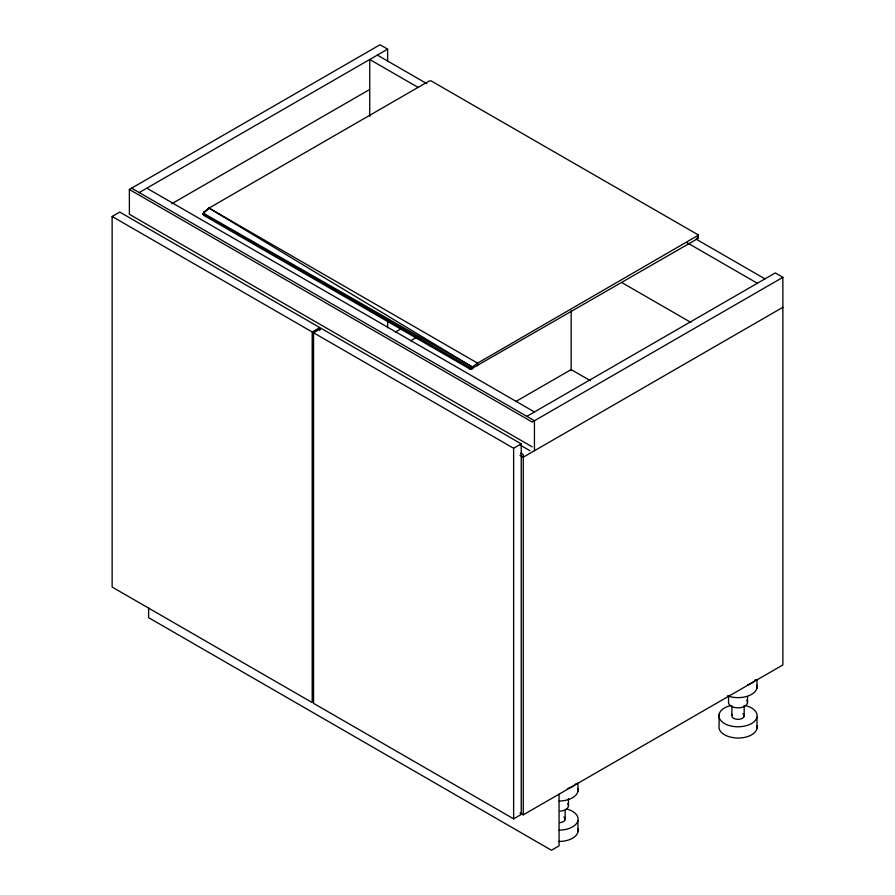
<?xml version="1.0" encoding="UTF-8"?>
<svg xmlns="http://www.w3.org/2000/svg" width="895" height="895" viewBox="0 0 895 895"><rect width="100%" height="100%" fill="white"/><g stroke="black" fill="none" stroke-linecap="round" stroke-linejoin="round"><path stroke-width="1.34" d="M472.672 368.55L472.672 367.174L203.389 213.2L203.389 214.688L203.747 212.462L209.005 208.087L428.817 81.188L430.875 80.763L697.977 234.725L698.1 237.947L697.373 238.82L471.162 368.964L469.092 368.55L204.116 215.561L203.389 213.2L209.005 208.087L477.572 363.146L698.1 235.363M203.512 215.001L203.512 213.927L204.116 215.561L203.389 213.2L204.127 214.52L470.613 367.856L471.162 368.964L471.162 367.8L477.572 363.146L477.572 365.731M203.389 214.688L203.4 213.581M204.127 214.52L203.758 215.303L203.758 214.252M469.551 368.762L469.562 367.711L471.162 367.8L471.71 368.897L472.213 367.465L472.224 368.762L471.71 367.666L470.065 368.897L469.562 367.711L469.092 368.55L469.103 367.509L469.551 368.762L470.065 367.823L470.065 368.897L471.162 367.8M203.389 214.375L203.747 212.462L209.005 208.087L472.672 367.174L471.162 368.964M532.212 446.851L129.372 214.274L129.372 189.46L380.028 44.75L387.636 49.147L387.636 61.408M139.217 192.57L387.636 49.147M112.132 216.467L312.21 331.989L312.21 702.564L112.132 587.053L112.132 216.467L119.74 212.081L319.817 327.592L319.817 330.389M171.773 203.747L369.545 89.567M312.21 331.989L319.817 327.592M313.552 332.761L321.16 328.364L521.237 443.875L521.237 814.461L513.629 818.847L313.552 703.336L313.552 332.761L513.629 448.272L521.237 443.875M395.534 331.944L400.356 329.159M410.749 340.738L416.779 337.247M515.721 401.586L571.144 369.59L590.499 380.755M526.842 416.354L775.26 272.93L782.868 277.327L782.868 664.963L523.262 814.842L519.995 812.962M782.868 277.327L532.212 422.037L129.372 189.46M782.868 307.309L523.262 457.188L519.995 455.309M377.343 55.087L426.848 83.671M696.131 239.144L764.956 278.882M418.032 87.363L369.724 59.484L369.724 116.238M687.315 242.836L757.349 283.267M622.103 282.719L690.94 322.457M146.825 188.174L534.449 411.968M131.61 188.174L534.449 420.751L534.449 450.722M520.297 445.139L529.974 450.722M520.834 453.206L523.262 454.604L523.262 814.842M697.731 237.018L698.1 237.634M203.512 213.927L203.758 215.303M204.105 212.126L204.116 213.502M203.747 212.462L203.758 213.76M471.71 367.666L471.71 368.897M756.969 679.316L756.969 688.087M756.969 717.219L756.969 728.496M747.504 696.511L747.504 703.056M744.181 705.484L744.181 716.235M731.875 705.875L731.875 715.273M728.552 696.355L728.552 701.59A9.554 5.515 0 0 0 739.248 707.788A9.554 5.515 0 0 0 746.855 700.226M719.088 714.277L719.088 725.554A19.097 11.031 0 0 0 730.779 737.189L735.589 737.961A19.041 10.997 0 0 0 756.969 725.621M697.977 234.725L697.977 238.26M697.731 234.434L697.731 238.562M697.373 236.235L697.373 238.82M577.935 782.689L577.935 791.46M577.935 820.592L577.935 831.869M571.144 310.822L571.144 370.72M568.459 798.575L568.459 806.429M565.148 810.199L565.148 819.596M559.062 794.167L559.062 845.853L551.454 850.25L148.615 617.673L148.615 607.895M513.629 448.272L513.629 818.847M387.636 320.824L387.636 327.805M742.951 713.572A6.209 3.58 0 0 1 742.604 718.182A6.209 3.58 0 0 1 734.683 718.774A6.209 3.58 0 0 1 732.3 714.378M745.3 705.551A19.097 11.031 0 0 1 753.21 722.444A19.097 11.031 0 0 1 722.903 722.489A19.097 11.031 0 0 1 730.678 705.573M756.969 685.212A19.097 11.031 0 0 1 748.097 695.986A19.097 11.031 0 0 1 727.434 695.795M755.66 679.585A19.097 11.031 0 0 1 747.605 684.888M563.917 816.945A6.209 3.58 0 0 1 559.811 822.673M566.266 808.923A19.097 11.031 0 0 1 577.734 821.241A19.097 11.031 0 0 1 559.039 830.146M567.822 803.587A9.554 5.515 0 0 1 560.259 811.15M577.935 788.573A19.097 11.031 0 0 1 559.039 801.014M577.924 828.983A19.041 10.997 0 0 1 559.039 841.457M575.921 783.819A19.097 11.031 0 0 1 567.464 788.596"/></g></svg>
